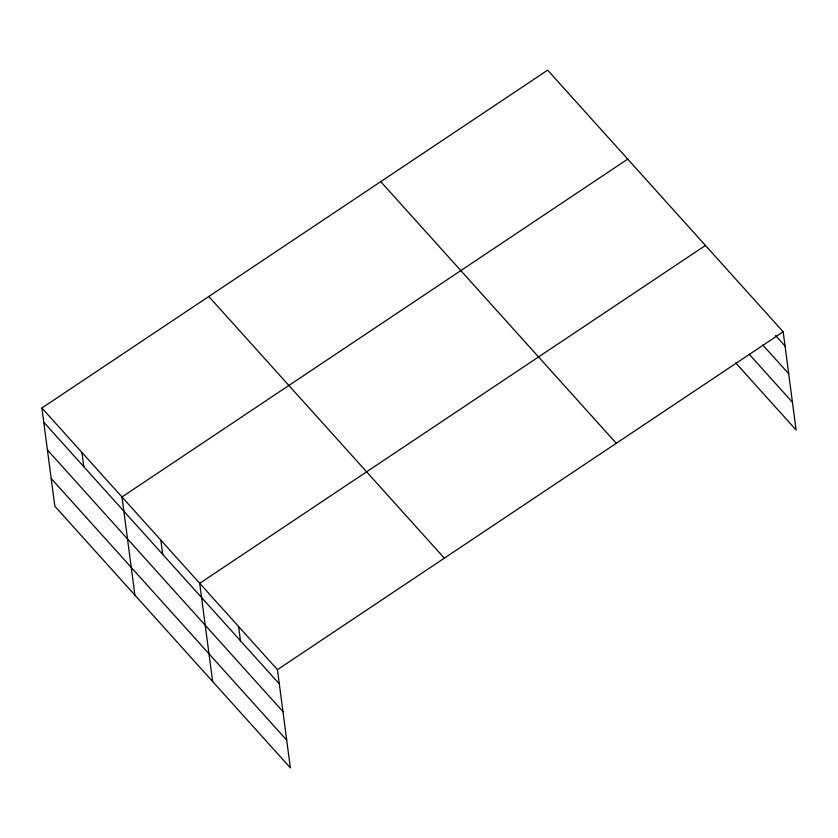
<?xml version="1.0" encoding="UTF-8"?>
<svg xmlns="http://www.w3.org/2000/svg" width="838" height="838" viewBox="0 0 838 838"><rect width="100%" height="100%" fill="white"/><g stroke="black" fill="none" stroke-linecap="round" stroke-linejoin="round"><path stroke-width="1.26" d="M41.9 408.001L277.43 669.667L290.357 767.859L54.826 506.194L41.9 408.001L547.643 70.141L783.174 331.806L796.1 429.999L735.649 362.833M627.725 159.105L121.981 496.965L134.908 595.158M705.449 245.45L199.706 583.321L212.632 681.514M277.43 669.667L783.174 331.806M775.548 335.483L785.049 346.031M762.79 344.963L788.694 373.748M749.277 354.317L792.455 402.292M380.745 181.637L616.276 443.302M208.798 296.505L444.329 558.171M43.775 422.237L279.305 683.902M47.42 449.943L282.951 711.609M51.181 478.488L286.711 740.153M238.568 626.489L240.443 640.724M160.844 540.143L162.719 554.379M81.935 452.489L83.81 466.714"/></g></svg>
